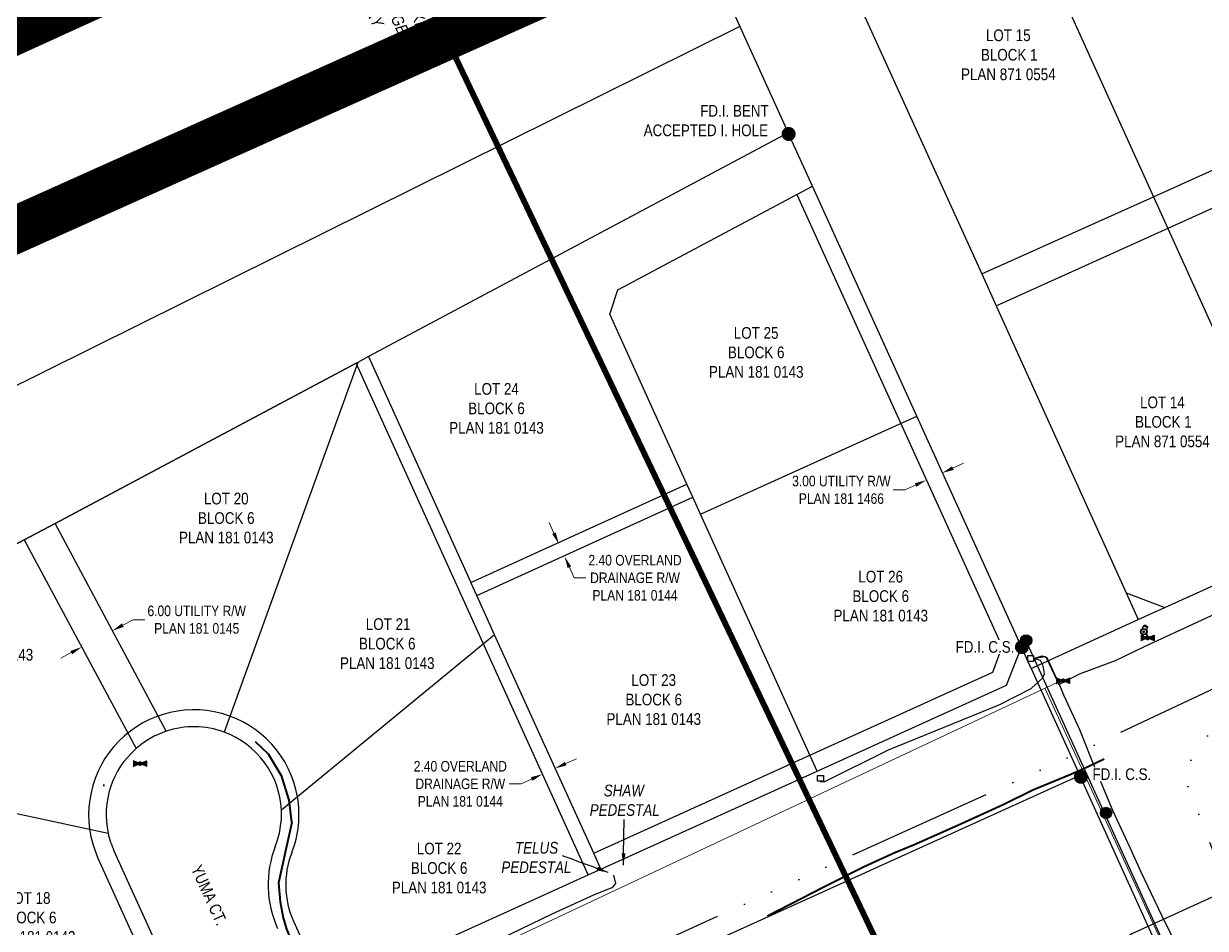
# Model space of a CAD drawing. Extents: x 312545 to 320442, y 5540407 to 5546054.
# Drawn here: x 316185 to 316387.1, y 5542010.3 to 5542165 of the extents above; entities that cross this region are included whole.
import ezdxf

# ---------------------------------------------------------------- set-up
doc = ezdxf.new("R2010")
doc.units = 0
doc.header["$LTSCALE"] = 5
doc.header["$PDSIZE"] = 0.5
for name, pattern in [('COOP2', [10, 5, -1, 0, -1, 0, -1, 0, -1, 0, -1]), ('DASHDOT', [25.4, 12.7, -6.35, 0, -6.35]), ('DASHDOT2', [12.7, 6.35, -3.175, 0, -3.175])]:
    doc.linetypes.add(name, pattern=pattern)
doc.layers.get('Defpoints').update_dxf_attribs({"color": 9})
for name, color, linetype in [('AS-POWER', 104, 'foc-POWER'), ('AS-POWER-EXISTING-PP-1000', 72, 'Continuous'), ('AS-ROADS', 254, 'Continuous'), ('AS-SYMBOL-1000', 7, 'Continuous'), ('AS-TELEPHONE', 224, 'foc-TEL'), ('AS-TELEPHONE-T-1000', 224, 'Continuous'), ('AS-WILDLIFE', 131, 'DASHDOT2'), ('AS-WILDLIFE-1000', 131, 'DASHDOT2'), ('F-RW', 190, 'Continuous'), ('L-MON-1000', 1, 'Continuous'), ('L-ROAD-T-1000', 7, 'Continuous'), ('L-TITLEDB', 4, 'Continuous'), ('L-TITLEDB-T-1000', 4, 'Continuous'), ('P-APEX RECON-URBAN', 30, 'COOP2')]:
    doc.layers.add(name, color=color, linetype=linetype)
doc.layers.add('AS-RECON EXISTING', color=151, linetype='DASHDOT', lineweight=40)
doc.layers.add('F-WS-T-1000', color=190, linetype='Continuous', lineweight=9)
doc.layers.add('AS-WATER PIPE', color=7, linetype='foc-WATER', lineweight=9, true_color=0x8ac4ff)
doc.styles.add('1.8', font='ARIALN.TTF', dxfattribs={"height": 1.8})
doc.styles.add('100L', font='ARIALN.TTF', dxfattribs={"height": 11})
doc.styles.add('175L', font='ARIALN.TTF', dxfattribs={"height": 10})
doc.styles.add('80L', font='ARIALN.TTF', dxfattribs={"height": 10})
doc.styles.add('foc-LtypeFont', font='ARIALN.TTF', dxfattribs={"height": 7.35})
doc.linetypes.add('foc-POWER', pattern='A,6,-1,["P",foc-LtypeFont,S=0.2,R=0,X=-0.625,Y=-0.75],-1.24,4', length=12.24)
doc.linetypes.add('foc-TEL', pattern='A,2,-1,["T",foc-LtypeFont,S=0.2,R=0,X=-0.425,Y=-0.75],-1.24,8', length=12.24)
doc.linetypes.add('foc-WATER', pattern='A,10,-1,["W",foc-LtypeFont,S=0.2,R=0,X=-0.425,Y=-0.75],-2', length=13)
doc.dimstyles.new('Compass 1 000', dxfattribs={"dimtxt": 1.8, "dimasz": 2, "dimexe": 0.2, "dimexo": 0.0625, "dimgap": 0.5, "dimtad": 0, "dimtih": 1, "dimtoh": 1, "dimzin": 0, "dimdsep": 46, "dimtxsty": '1.8', "dimcen": 0.1, "dimse1": 1, "dimse2": 1, "dimclrd": 256, "dimclrt": 256, "dimaunit": 1, "dimadec": 4, "dimazin": 0, "dimtfac": 0.06, "dimtofl": 0, "dimtmove": 0, "dimatfit": 0, "dimfxl": 0.2, "dimtolj": 1, "dimtzin": 0, "dimlwd": -1, "dimarcsym": 0})

# ---------------------------------------------------------------- blocks, each defined once
blk = doc.blocks.new('fdia')
at = {"color": 255, "const_width": 1}
blk.add_lwpolyline([(-0.5, 0, 1), (0.5, 0, 1)], format="xyb", close=True, dxfattribs=at)
blk = doc.blocks.new('Fdiaa')
blk.add_blockref('fdia', (0, 0))
blk = doc.blocks.new('fdib')
at = {"color": 1, "const_width": 1.6}
blk.add_lwpolyline([(-0.4, 0, 1), (0.4, 0, 1)], format="xyb", close=True, dxfattribs=at)
at = {"color": 1}
blk.add_circle((0, 0), 0.8, dxfattribs=at)
blk = doc.blocks.new('Fdibb')
blk.add_blockref('fdib', (0, 0))
blk = doc.blocks.new('fdicc')
for name in ['Fdibb', 'Fdiaa']:
    blk.add_blockref(name, (0, 0))
blk = doc.blocks.new('FDI')
blk.add_blockref('fdicc', (0, 0))
blk = doc.blocks.new('*D438')
at = {"layer": 'Defpoints', "color": 0, "transparency": 16777216}
for p in [(316200.21, 5542061.18), (316200.31, 5542061), (316195.04, 5542058.19)]:
    blk.add_point(p, dxfattribs=at)
at = {"layer": 'F-WS-T-1000', "transparency": 16777216}
for p, q in [((316201.98, 5542062.12), (316203.74, 5542063.06)), ((316203.74, 5542063.06), (316205.74, 5542063.06)), ((316193.18, 5542057.42), (316191.41, 5542056.48))]:
    blk.add_line(p, q, dxfattribs=at)
for points in [[(316201.82, 5542062.42), (316202.14, 5542061.83), (316200.21, 5542061.18)], [(316193.02, 5542057.72), (316193.34, 5542057.13), (316194.94, 5542058.37)]]:
    blk.add_solid(points, dxfattribs=at)
at = {"layer": 'F-WS-T-1000', "transparency": 16777216, "insert": (316214.62, 5542063.06), "char_height": 1.8, "attachment_point": 5, "style": '1.8'}
blk.add_mtext('\\A1;6.00 UTILITY R/W\\PPLAN 181 0145', dxfattribs=at)
blk = doc.blocks.new('*D440')
at = {"layer": 'Defpoints', "color": 0, "transparency": 16777216}
for p in [(316275.8, 5542037.82), (316273.62, 5542036.84), (316273.71, 5542036.63)]:
    blk.add_point(p, dxfattribs=at)
at = {"layer": 'F-WS-T-1000', "transparency": 16777216}
for p, q in [((316277.71, 5542038.45), (316279.53, 5542039.27)), ((316270.07, 5542034.98), (316268.07, 5542034.98)), ((316271.89, 5542035.81), (316270.07, 5542034.98))]:
    blk.add_line(p, q, dxfattribs=at)
for points in [[(316277.57, 5542038.75), (316277.85, 5542038.14), (316275.89, 5542037.62)], [(316271.75, 5542036.11), (316272.03, 5542035.5), (316273.71, 5542036.63)]]:
    blk.add_solid(points, dxfattribs=at)
at = {"layer": 'F-WS-T-1000', "transparency": 16777216, "insert": (316259.69, 5542034.98), "char_height": 1.8, "attachment_point": 5, "style": '1.8'}
blk.add_mtext('\\A1;2.40 OVERLAND\\PDRAINAGE R/W\\PPLAN 181 0144', dxfattribs=at)
blk = doc.blocks.new('*D441')
at = {"layer": 'Defpoints', "color": 0, "transparency": 16777216}
for p in [(316274.89, 5542075.3), (316277.52, 5542073.86), (316275.88, 5542073.11)]:
    blk.add_point(p, dxfattribs=at)
at = {"layer": 'F-WS-T-1000', "transparency": 16777216}
for p, q in [((316275.7, 5542077.86), (316274.87, 5542079.68)), ((316278.35, 5542072.04), (316279.18, 5542070.22)), ((316279.18, 5542070.22), (316281.18, 5542070.22))]:
    blk.add_line(p, q, dxfattribs=at)
for points in [[(316276, 5542078), (316275.4, 5542077.72), (316276.53, 5542076.04)], [(316278.65, 5542072.17), (316278.04, 5542071.9), (316277.52, 5542073.86)]]:
    blk.add_solid(points, dxfattribs=at)
at = {"layer": 'F-WS-T-1000', "transparency": 16777216, "insert": (316289.56, 5542070.22), "char_height": 1.8, "attachment_point": 5, "style": '1.8'}
blk.add_mtext('\\A1;2.40 OVERLAND\\PDRAINAGE R/W\\PPLAN 181 0144', dxfattribs=at)
blk = doc.blocks.new('*D442')
at = {"layer": 'Defpoints', "color": 0, "transparency": 16777216}
for p in [(316341.38, 5542089.71), (316338.65, 5542088.47), (316339.36, 5542086.92)]:
    blk.add_point(p, dxfattribs=at)
at = {"layer": 'F-WS-T-1000', "transparency": 16777216}
for p, q in [((316343.91, 5542088.98), (316345.73, 5542089.81)), ((316337.54, 5542086.09), (316335.72, 5542085.26)), ((316335.72, 5542085.26), (316333.72, 5542085.26))]:
    blk.add_line(p, q, dxfattribs=at)
for points in [[(316343.77, 5542089.29), (316344.05, 5542088.68), (316342.09, 5542088.15)], [(316337.4, 5542086.39), (316337.68, 5542085.79), (316339.36, 5542086.92)]]:
    blk.add_solid(points, dxfattribs=at)
at = {"layer": 'F-WS-T-1000', "transparency": 16777216, "insert": (316324.85, 5542085.26), "char_height": 1.8, "attachment_point": 5, "style": '1.8'}
blk.add_mtext('\\A1;3.00 UTILITY R/W\\PPLAN 181 1466', dxfattribs=at)
blk = doc.blocks.new('VALVE')
h = blk.add_hatch(color=255)
h.dxf.hatch_style = 1
edge = h.paths.add_edge_path()
edge.add_line((-0.33, 0.24), (-1.2, 0.59))
edge.add_line((-1.2, 0.59), (-1.2, -0.59))
edge.add_line((-1.2, -0.59), (-0.33, -0.24))
edge.add_arc((0, 0), 0.411, 215.8775, 324.1225)
edge.add_line((0.33, -0.24), (1.2, -0.59))
edge.add_line((1.2, -0.59), (1.2, 0.59))
edge.add_line((1.2, 0.59), (0.33, 0.24))
edge.add_arc((0, 0), 0.411, 35.8775, 144.1225)
at = {"color": 48}
for p, q in [((-1.1, 0.44), (-1.1, -0.44)), ((-0.29, 0.12), (-1.1, 0.44)), ((0.29, 0.12), (1.1, 0.44)), ((1.1, 0.44), (1.1, -0.44)), ((-1.1, -0.44), (-0.29, -0.12)), ((1.1, -0.44), (0.29, -0.12))]:
    blk.add_line(p, q, dxfattribs=at)
for radius in [0.311, 0.11]:
    blk.add_circle((0, 0), radius, dxfattribs=at)
blk = doc.blocks.new('Hydrant')
for points in [[(-2.9, 4.6), (0.4, 10.5), (0.6, 10.7), (0.8, 10.8), (1, 10.9), (1.3, 11), (1.6, 11), (1.9, 11), (2.3, 11), (2.6, 10.9), (2.9, 10.9), (3.3, 10.7), (3.6, 10.6), (4, 10.4), (4.4, 10.2), (4.8, 9.9), (5.2, 9.7), (5.5, 9.4), (5.8, 9.1), (6.1, 8.7), (6.3, 8.4), (6.4, 8.1), (6.5, 7.8), (6.6, 7.6), (6.6, 7.3), (6.5, 7), (4.4, 3.3)], [(-0.5, 8.9), (-0.3, 9.1), (-0.2, 9.2), (0, 9.3), (0.1, 9.3), (0.2, 9.4), (0.4, 9.4), (0.5, 9.4), (0.7, 9.5), (0.8, 9.5), (1, 9.5), (1.1, 9.4), (1.3, 9.4), (1.5, 9.4), (1.6, 9.4), (1.8, 9.3), (2, 9.3), (2.1, 9.2), (2.3, 9.2), (2.5, 9.1), (2.7, 9), (2.9, 8.9), (3.1, 8.9), (3.2, 8.7), (3.4, 8.6), (3.6, 8.5), (3.8, 8.4), (4, 8.3), (4.2, 8.1), (4.4, 8), (4.6, 7.8), (4.7, 7.7), (4.9, 7.5), (5, 7.4), (5.1, 7.2), (5.3, 7), (5.4, 6.9), (5.4, 6.7), (5.5, 6.6), (5.6, 6.4), (5.6, 6.3), (5.7, 6.2), (5.7, 6), (5.7, 5.9), (5.7, 5.7), (5.6, 5.5), (5.6, 5.4)], [(5.6, 5.5), (5.7, 5.8), (5.7, 5.9), (5.8, 6.1), (5.7, 6.3), (5.7, 6.4), (5.7, 6.5), (5.6, 6.7), (5.5, 6.8), (5.5, 7), (5.4, 7.1), (5.2, 7.3), (5.1, 7.4), (5, 7.6), (4.8, 7.8), (4.7, 7.9), (4.5, 8.1), (4.3, 8.2), (4.1, 8.4), (4, 8.5), (3.8, 8.6), (3.6, 8.7), (3.4, 8.9), (3.2, 9), (3, 9.1), (2.8, 9.1), (2.6, 9.2), (2.4, 9.3), (2.2, 9.3), (2.1, 9.4), (1.9, 9.4), (1.7, 9.5), (1.6, 9.5), (1.4, 9.5), (1.3, 9.6), (1.1, 9.6), (0.9, 9.6), (0.8, 9.6), (0.6, 9.6), (0.5, 9.5), (0.3, 9.5), (0.2, 9.5), (0.1, 9.4), (-0.1, 9.4), (-0.2, 9.2), (-0.3, 9.1), (-0.4, 9)], [(-2.9, -4.6), (0.4, -10.5), (0.6, -10.7), (0.8, -10.8), (1, -10.9), (1.3, -11), (1.6, -11), (1.9, -11), (2.3, -11), (2.6, -10.9), (2.9, -10.9), (3.3, -10.7), (3.6, -10.6), (4, -10.4), (4.4, -10.2), (4.8, -9.9), (5.2, -9.7), (5.5, -9.4), (5.8, -9.1), (6.1, -8.7), (6.3, -8.4), (6.4, -8.1), (6.5, -7.8), (6.6, -7.6), (6.6, -7.3), (6.5, -7), (4.4, -3.3)], [(-0.5, -8.9), (-0.3, -9.1), (-0.2, -9.2), (0, -9.3), (0.1, -9.3), (0.2, -9.4), (0.4, -9.4), (0.5, -9.4), (0.7, -9.5), (0.8, -9.5), (1, -9.5), (1.1, -9.4), (1.3, -9.4), (1.5, -9.4), (1.6, -9.4), (1.8, -9.3), (2, -9.3), (2.1, -9.2), (2.3, -9.2), (2.5, -9.1), (2.7, -9), (2.9, -8.9), (3.1, -8.9), (3.2, -8.7), (3.4, -8.6), (3.6, -8.5), (3.8, -8.4), (4, -8.3), (4.2, -8.1), (4.4, -8), (4.6, -7.8), (4.7, -7.7), (4.9, -7.5), (5, -7.4), (5.1, -7.2), (5.3, -7), (5.4, -6.9), (5.4, -6.7), (5.5, -6.6), (5.6, -6.4), (5.6, -6.3), (5.7, -6.2), (5.7, -6), (5.7, -5.9), (5.7, -5.7), (5.6, -5.5), (5.6, -5.4)], [(5.6, -5.5), (5.7, -5.8), (5.7, -5.9), (5.8, -6.1), (5.7, -6.3), (5.7, -6.4), (5.7, -6.5), (5.6, -6.7), (5.5, -6.8), (5.5, -7), (5.4, -7.1), (5.2, -7.3), (5.1, -7.4), (5, -7.6), (4.8, -7.8), (4.7, -7.9), (4.5, -8.1), (4.3, -8.2), (4.1, -8.4), (4, -8.5), (3.8, -8.6), (3.6, -8.7), (3.4, -8.9), (3.2, -9), (3, -9.1), (2.8, -9.1), (2.6, -9.2), (2.4, -9.3), (2.2, -9.3), (2.1, -9.4), (1.9, -9.4), (1.7, -9.5), (1.6, -9.5), (1.4, -9.5), (1.3, -9.6), (1.1, -9.6), (0.9, -9.6), (0.8, -9.6), (0.6, -9.6), (0.5, -9.5), (0.3, -9.5), (0.2, -9.5), (0.1, -9.4), (-0.1, -9.4), (-0.2, -9.2), (-0.3, -9.1), (-0.4, -9)]]:
    blk.add_lwpolyline(points)
for points in [[(-0.2, -1.2), (-0.2, -1.1, -0.174095), (-0.9, -0.7), (-1, -0.7, -0.150437), (-1.2, 0), (-1, -0.2), (-0.9, 0, 0.150437), (-0.8, -0.5), (-0.8, -0.6, 0.168265), (-0.2, -1), (-0.2, -0.9), (0, -1)], [(-0.1, -0.6), (-0.6, -0.1, -0.414213), (-0.6, 0.1), (-0.1, 0.6, -0.414214), (0.1, 0.6), (0.6, 0.1, -0.414213), (0.6, -0.1), (0.1, -0.6, -0.414214)]]:
    blk.add_lwpolyline(points, format="xyb", close=True)
blk.add_lwpolyline([(4.7, -2.9), (4.7, -3, 0.286746), (4.7, 3), (4.7, 2.9)], format="xyb")
for radius in [5.5, 4.7, 1.3, 0.8]:
    blk.add_circle((0, 0), radius)
blk = doc.blocks.new('POWERPOLE')
h = blk.add_hatch(color=255)
edge = h.paths.add_edge_path()
edge.add_arc((0, 0), 0.96, 0, 360)
at = {"linetype": 'Continuous'}
for p, q in [((0.68, -0.68), (-0.68, 0.68)), ((-0.68, -0.68), (0.68, 0.68))]:
    blk.add_line(p, q, dxfattribs=at)
blk.add_circle((0, 0), 0.96, dxfattribs=at)

msp = doc.modelspace()

# ---------------------------------------------------------------- linework, layer by layer
at = {"layer": 'AS-POWER', "flags": 128}
msp.add_lwpolyline([(316409.867, 5541943.053), (316383.287, 5542000.432), (316356.366, 5542059.571)], dxfattribs=at)
at = {"layer": 'AS-RECON EXISTING', "flags": 128}
msp.add_lwpolyline([(316312.228, 5542012.428), (316321.754, 5542017.321), (316328.746, 5542020.846), (316333.97, 5542023.232), (316337.187, 5542024.532), (316344.746, 5542027.934), (316352.535, 5542031.424), (316357.598, 5542033.962), (316364.093, 5542036.647), (316367.177, 5542038.004), (316375.816, 5542042.199), (316383.6, 5542045.892), (316386.33, 5542047.046), (316389.053, 5542048.254), (316397.071, 5542052.437), (316404.605, 5542055.486), (316414.622, 5542059.776), (316424.496, 5542064.232), (316434.075, 5542068.555), (316441.024, 5542071.733), (316447.829, 5542074.702), (316454.328, 5542077.582), (316465.726, 5542082.611), (316475.679, 5542087.457), (316485.896, 5542092.546), (316490.226, 5542094.479), (316496.43, 5542096.112), (316500.396, 5542096.593), (316506.029, 5542095.504), (316511.189, 5542093.774), (316516.949, 5542090.819), (316519.836, 5542088.574), (316521.745, 5542087.576), (316523.503, 5542085.432), (316525.591, 5542082.409), (316528.348, 5542077.725), (316530.742, 5542073.314), (316533.011, 5542067.984), (316536.661, 5542059.237), (316541.949, 5542047.81), (316546.708, 5542038.039), (316546.986, 5542037.31)], dxfattribs=at)
at = {"layer": 'AS-ROADS', "flags": 128}
for points, const_width in [([(317337.576, 5542647.311), (316148.771, 5542114.093), (316087.4, 5542085.82), (316039.761, 5542064.832), (315995.766, 5542046.694), (315959.192, 5542034.446), (315930.943, 5542025.67), (315898.665, 5542017.314), (315866.191, 5542009.541), (315812.615, 5542000.768), (315788.9, 5541997.396)], 8), ([(315788.9, 5542058.006), (315789.802, 5542057.994), (315824.597, 5542059.151), (315851.902, 5542061.37), (315889.448, 5542066.861), (315924.246, 5542072.657), (315978.666, 5542085.188), (316007.361, 5542093.12), (316040.328, 5542103.187), (316083.366, 5542120.575), (316148.771, 5542150.037), (316237.807, 5542190.633), (316275.806, 5542207.789), (316313.368, 5542224.856), (316349.954, 5542241.418), (316387.976, 5542258.669), (316425.097, 5542275.44), (316463.504, 5542292.89), (316501.863, 5542310.3), (316539.183, 5542327.273), (316576.429, 5542344.137), (316614.203, 5542361.169)], 12)]:
    msp.add_lwpolyline(points, dxfattribs=dict(at, const_width=const_width))
at = {"layer": 'AS-TELEPHONE', "flags": 128}
for points in [[(316321.237, 5542035.337), (316322.018, 5542035.369), (316332.877, 5542040.814), (316351.955, 5542048.581), (316357.285, 5542051.278), (316359.216, 5542053.051), (316359.6, 5542053.787), (316359.34, 5542055.18), (316358.87, 5542056.066), (316357.7, 5542056.445), (316359.676, 5542056.753), (316359.952, 5542056.367), (316362.05, 5542051.998), (316365.729, 5542053.875), (316371.696, 5542056.066), (316376.69, 5542058.482), (316386.52, 5542063.014), (316398.855, 5542068.755), (316410.994, 5542074.542), (316420.965, 5542079.133), (316429.354, 5542082.838), (316436.752, 5542085.477), (316435.06, 5542089.045)], [(316357.7, 5542056.445), (316359.152, 5542056.898), (316359.644, 5542056.768), (316359.965, 5542056.591), (316362.158, 5542051.871), (316362.832, 5542050.194), (316365.584, 5542044.257), (316367.875, 5542038.43), (316371.224, 5542030.501), (316374.148, 5542024.088), (316376.057, 5542019.943), (316379.582, 5542012.545), (316381.099, 5542009.363), (316383.771, 5542003.35), (316388.822, 5541991.93), (316393.195, 5541982.52), (316395.001, 5541978.58), (316399.157, 5541969.769), (316401.932, 5541963.527), (316404.723, 5541957.921), (316410.638, 5541944.574), (316414.035, 5541937.047), (316417.633, 5541927.893), (316419.248, 5541923.797), (316423.122, 5541915.603), (316425.119, 5541911.389), (316427.103, 5541906.369), (316430.309, 5541899.72), (316434.695, 5541889.426), (316438.506, 5541880.397), (316441.716, 5541872.868), (316444.207, 5541867.248), (316446.169, 5541862.688), (316448.208, 5541858.52), (316447.402, 5541858.023), (316449.484, 5541858.344), (316452.964, 5541858.644), (316457.492, 5541858.641), (316462.677, 5541858.243), (316468.543, 5541857.474), (316473.069, 5541857.536), (316475.964, 5541858.016), (316478.736, 5541858.964), (316483.156, 5541860.51), (316488.91, 5541862.713), (316498.072, 5541866.889), (316502.942, 5541869.318), (316501.954, 5541871.287), (316501.976, 5541871.273)]]:
    msp.add_lwpolyline(points, dxfattribs=at)
for points in [[(316357.719, 5542056.931), (316357.719, 5542055.931), (316356.719, 5542055.931), (316356.719, 5542056.931)], [(316321.772, 5542036.415), (316321.772, 5542035.415), (316320.772, 5542035.415), (316320.772, 5542036.415)]]:
    msp.add_lwpolyline(points, close=True, dxfattribs=at)
at = {"layer": 'AS-WATER PIPE', "flags": 128}
msp.add_lwpolyline([(316359.677, 5542051.257), (316402.22, 5541958.78), (316416.422, 5541926.156), (316452.58, 5541844.87)], dxfattribs=at)
at = {"layer": 'AS-WILDLIFE', "const_width": 1, "flags": 128}
msp.add_lwpolyline([(316226.368, 5542227.49), (316556.556, 5541534.214), (316360.802, 5540555.104), (316516.816, 5540555.115), (316516.814, 5540580.109), (316541.808, 5540580.11), (316541.816, 5540455.547)], dxfattribs=at)
at = {"layer": 'F-RW', "flags": 128}
for points in [[(316351.318, 5542116.731), (316433.82, 5542154.013)], [(316317.232, 5542135.753), (316352.354, 5542058.4)], [(316281.545, 5542019.399), (316241.857, 5542106.914)], [(316262.498, 5542067.224), (316299.44, 5542084.024)], [(316209.4, 5542043.991), (316190.435, 5542079.518)], [(316350.733, 5542054.081), (316352.354, 5542058.4)], [(316282.495, 5542023.111), (316350.733, 5542054.081)], [(316197.724, 5542022.3), (316210.148, 5541994.935)], [(316231.175, 5542011.504), (316233.819, 5542005.68)]]:
    msp.add_lwpolyline(points, dxfattribs=at)
for points in [[(316230.867, 5542023.175, 0.1362886), (316231.853, 5542032.751)], [(316230.867, 5542023.175, 0.2027286), (316231.175, 5542011.504)]]:
    msp.add_lwpolyline(points, format="xyb", dxfattribs=at)
at = {"layer": 'L-TITLEDB', "flags": 128}
for points in [[(316351.484, 5542194.356), (316378.209, 5542135.385)], [(316324.175, 5542176.468), (316348.84, 5542122.196)], [(316324.175, 5542176.468), (316348.84, 5542122.196)], [(316303.79, 5542172.711), (316307.5, 5542164.524)], [(316307.5, 5542164.524), (316315.758, 5542146.306)], [(316378.209, 5542135.385), (316407.565, 5542148.664)], [(316315.758, 5542146.306), (316243.979, 5542108.044)], [(316315.758, 5542146.306), (316243.979, 5542108.044)], [(316319.913, 5542137.179), (316315.758, 5542146.306)], [(316319.913, 5542137.179), (316315.758, 5542146.306)], [(316317.232, 5542135.753), (316319.913, 5542137.179)], [(316337.72, 5542097.884), (316319.913, 5542137.179)], [(316337.72, 5542097.884), (316319.913, 5542137.179)], [(316286.644, 5542119.463), (316317.232, 5542135.753)], [(316348.84, 5542122.196), (316378.209, 5542135.385)], [(316378.209, 5542135.385), (316404.945, 5542076.395)], [(316348.84, 5542122.196), (316351.318, 5542116.731)], [(316348.84, 5542122.196), (316351.318, 5542116.731)], [(316285.25, 5542115.314), (316286.644, 5542119.463)], [(316351.318, 5542116.731), (316373.529, 5542067.634)], [(316351.318, 5542116.731), (316373.529, 5542067.634)], [(316298.448, 5542086.209), (316285.25, 5542115.314)], [(316243.979, 5542108.044), (316242.154, 5542107.072)], [(316243.979, 5542108.044), (316242.154, 5542107.072)], [(316243.979, 5542108.044), (316261.506, 5542069.411)], [(316241.857, 5542106.914), (316190.435, 5542079.518)], [(316190.435, 5542079.518), (316241.857, 5542106.914)], [(316242.154, 5542107.072), (316219.293, 5542043.834)], [(316242.154, 5542107.072), (316241.857, 5542106.914)], [(316241.857, 5542106.914), (316242.154, 5542107.072)], [(316300.763, 5542081.105), (316337.72, 5542097.884)], [(316355.562, 5542058.55), (316337.72, 5542097.884)], [(316355.562, 5542058.55), (316337.72, 5542097.884)], [(316261.506, 5542069.411), (316298.448, 5542086.209)], [(316299.44, 5542084.024), (316298.448, 5542086.209)], [(316300.763, 5542081.105), (316299.44, 5542084.024)], [(316190.435, 5542079.518), (316185.142, 5542076.698)], [(316185.142, 5542076.698), (316190.435, 5542079.518)], [(316320.704, 5542037.165), (316300.763, 5542081.105)], [(316185.142, 5542076.698), (316147.176, 5542056.46)], [(316147.176, 5542056.46), (316185.142, 5542076.698)], [(316185.142, 5542076.698), (316204.244, 5542041.001)], [(316380.147, 5542065.144), (316404.945, 5542076.395)], [(316380.147, 5542065.144), (316404.945, 5542076.395)], [(316262.498, 5542067.224), (316261.506, 5542069.411)], [(316265.534, 5542060.474), (316262.498, 5542067.224)], [(316373.529, 5542067.634), (316375.593, 5542063.081)], [(316373.529, 5542067.634), (316380.147, 5542065.144)], [(316375.593, 5542063.081), (316380.147, 5542065.144)], [(316357.297, 5542054.731), (316375.593, 5542063.081)], [(316265.534, 5542060.474), (316231.853, 5542032.751)], [(316282.495, 5542023.111), (316265.534, 5542060.474)], [(316353.105, 5542051.863), (316355.687, 5542058.557)], [(316353.105, 5542051.863), (316355.687, 5542058.557)], [(316357.297, 5542054.731), (316355.562, 5542058.55)], [(316357.297, 5542054.731), (316365.609, 5542036.389)], [(316320.704, 5542037.165), (316353.105, 5542051.863)], [(316320.704, 5542037.165), (316353.105, 5542051.863)], [(316283.731, 5542020.391), (316320.704, 5542037.165)], [(316283.731, 5542020.391), (316320.704, 5542037.165)], [(316156.504, 5542035.789), (316199.477, 5542026.564)], [(316365.609, 5542036.389), (316298.985, 5542006.198)], [(316365.609, 5542036.389), (316298.985, 5542006.198)], [(316386.875, 5541989.477), (316365.609, 5542036.389)], [(316231.853, 5542032.751), (316229.103, 5542030.488)], [(316283.731, 5542020.391), (316282.495, 5542023.111)], [(316243.396, 5542002.084), (316281.545, 5542019.399)], [(316243.396, 5542002.084), (316281.545, 5542019.399)], [(316281.545, 5542019.399), (316283.731, 5542020.391)], [(316281.545, 5542019.399), (316283.731, 5542020.391)]]:
    msp.add_lwpolyline(points, dxfattribs=at)
for points in [[(316209.4, 5542043.991, 0.1003878), (316204.244, 5542041.001)], [(316219.293, 5542043.834, 0.1697229), (316209.4, 5542043.991)], [(316229.103, 5542030.488, 0.301254), (316219.293, 5542043.834)], [(316204.244, 5542041.001, 0.2726283), (316199.477, 5542026.564)], [(316228.062, 5542024.291, 0.1059638), (316229.103, 5542030.488)], [(316199.477, 5542026.564, 0.0529958), (316200.469, 5542023.554)], [(316228.062, 5542024.291, 0.2029827), (316228.459, 5542010.266)]]:
    msp.add_lwpolyline(points, format="xyb", dxfattribs=at)
at = {"layer": 'P-APEX RECON-URBAN', "color": 200, "flags": 128}
for points in [[(316576.069, 5542301.944), (316548.035, 5542290.81), (316404.2, 5542226.013), (316467.209, 5542087.107), (316454.58, 5542082.228), (316440.686, 5542076.075), (316426.317, 5542068.551), (316395.202, 5542054.419), (316383.155, 5542036.959), (316392.137, 5542013.933), (316394.957, 5542007.648), (316402.786, 5541993.653), (316458.852, 5541869.784)], [(316395.202, 5542054.419), (316364.161, 5542039.773), (316278.247, 5542000.761), (316279.906, 5541997.104), (316275.689, 5541995.189)], [(316391.002, 5542016.843), (316374.484, 5542009.349), (316342.718, 5541987.741)]]:
    msp.add_lwpolyline(points, dxfattribs=at)

# ---------------------------------------------------------------- block references
at = {"layer": 'AS-POWER-EXISTING-PP-1000', "color": 6, "xscale": 0.9996840038851079, "yscale": 0.9996840038851079, "zscale": 0.9996840038851079}
msp.add_blockref('POWERPOLE', (316356.441, 5542059.51), dxfattribs=at)
at = {"layer": 'AS-POWER-EXISTING-PP-1000', "xscale": 0.9999399229901023, "yscale": 0.9999399229901023, "zscale": 0.9999399229901023}
msp.add_blockref('POWERPOLE', (316370.106, 5542030.019), dxfattribs=at)
at = {"layer": 'AS-SYMBOL-1000'}
for name, p, xscale, yscale, zscale in [('Hydrant', (316376.554, 5542061.01, 738.576), 0.09996840038851107, 0.09996840038851107, 0.09996840038851107), ('VALVE', (316204.945, 5542038.45), 0.9996840038851079, 0.9996840038851079, 0.9996840038851079)]:
    msp.add_blockref(name, p, dxfattribs=dict(at, xscale=xscale, yscale=yscale, zscale=zscale))
at = {"layer": 'AS-SYMBOL-1000', "color": 6, "xscale": 0.9996840038851079, "yscale": 0.9996840038851079, "zscale": 0.9996840038851079}
for p in [(316377.214, 5542059.94, 738.515), (316362.759, 5542052.612, 738.497)]:
    msp.add_blockref('VALVE', p, dxfattribs=at)
at = {"layer": 'L-MON-1000'}
for p in [(316315.827, 5542146.123), (316355.718, 5542058.387), (316365.797, 5542036.204)]:
    msp.add_blockref('FDI', p, dxfattribs=at)

# ---------------------------------------------------------------- texts
at = {"layer": 'AS-TELEPHONE-T-1000', "char_height": 1.99937, "attachment_point": 1, "style": '80L'}
for s, insert in [('\\pi0.66867;{\\fArial Narrow|b0|i1|c0|p34;SHAW\\P\\pi-1.733;PEDESTAL}', (316283.55, 5542034.839)), ('\\pi0.60185;{\\fArial Narrow|b0|i1|c0|p34;TELUS\\P\\pi-1.733;PEDESTAL}', (316268.437, 5542025.047))]:
    msp.add_mtext_dynamic_manual_height_columns(s, width=8.31332, gutter_width=10, heights=[0], dxfattribs=dict(at, insert=insert))
at = {"layer": 'AS-WILDLIFE-1000', "insert": (316245.542, 5542182.922), "char_height": 1.99888, "attachment_point": 1, "rotation": 295.46718, "style": '100L'}
msp.add_mtext_dynamic_manual_height_columns('\\pi0.091122;{\\fArial Narrow|b0|i1|c0|p34;SENSITIVE SNAKE\\P\\pi0.91876;SPECIES RANGE\\P\\pi3.6812;BOUNDARY}', width=20.4806, gutter_width=55, heights=[0], dxfattribs=at)
at = {"layer": 'L-TITLEDB-T-1000', "attachment_point": 1}
for s, width, gutter_width, insert, char_height, style in [('\\pi4.3494;LOT 15\\P\\pi3.4986;BLOCK 1\\P\\pi0.095961;PLAN 871 0554', 16.08412, 10, (316345.208, 5542164.007), 2.00051, '80L'), ('\\pi4.349;LOT 25\\P\\pi3.3411;BLOCK 6\\P\\pi0.095918;PLAN 181 0143', 16.07904, 100, (316302.103, 5542113.109), 1.99937, '175L'), ('\\pi4.3579;LOT 24\\P\\pi3.3411;BLOCK 6\\P\\pi0.095918;PLAN 181 0143', 16.07904, 100, (316257.699, 5542103.535), 1.99937, '175L'), ('\\pi4.3583;LOT 14\\P\\pi3.4986;BLOCK 1\\P\\pi0.095961;PLAN 871 0554', 16.08412, 10, (316371.56, 5542101.229), 2.00051, '80L'), ('\\pi4.3579;LOT 20\\P\\pi3.3411;BLOCK 6\\P\\pi0.095918;PLAN 181 0143', 16.07904, 100, (316211.495, 5542084.777), 1.99937, '175L'), ('\\pi4.3558;LOT 26\\P\\pi3.3411;BLOCK 6\\P\\pi0.095918;PLAN 181 0143', 16.07904, 100, (316323.396, 5542071.423), 1.99937, '175L'), ('\\pi4.3531;LOT 19\\P\\pi3.3411;BLOCK 6\\P\\pi0.095918;PLAN 181 0143', 16.07904, 100, (316170.397, 5542064.73), 1.99937, '175L'), ('\\pi4.5133;LOT 21\\P\\pi3.3411;BLOCK 6\\P\\pi0.095918;PLAN 181 0143', 16.07904, 100, (316239.019, 5542063.298), 1.99937, '175L'), ('\\pi4.3558;LOT 23\\P\\pi3.3411;BLOCK 6\\P\\pi0.095918;PLAN 181 0143', 16.07904, 100, (316284.583, 5542053.736), 1.99937, '175L'), ('\\pi4.362;LOT 22\\P\\pi3.3411;BLOCK 6\\P\\pi0.095918;PLAN 181 0143', 16.07904, 100, (316247.891, 5542024.921), 1.99937, '175L'), ('\\pi4.3531;LOT 18\\P\\pi3.3411;BLOCK 6\\P\\pi0.095918;PLAN 181 0143', 16.07904, 100, (316177.625, 5542016.456), 1.99937, '175L')]:
    msp.add_mtext_dynamic_manual_height_columns(s, width=width, gutter_width=gutter_width, heights=[0], dxfattribs=dict(at, insert=insert, char_height=char_height, style=style))

# ---------------------------------------------------------------- dimensions: what is measured, and where the dimension line sits
at = {"layer": 'F-WS-T-1000', "color": 2}
for p1, p2, distance, text, picture, middle in [((316341.381, 5542089.713), (316338.653, 5542088.475), 1.712, '3.00 UTILITY R/W\\PPLAN 181 1466', '*D442', (316324.847, 5542085.263)), ((316274.888, 5542075.295), (316275.881, 5542073.111), 1.801, '2.40 OVERLAND\\PDRAINAGE R/W\\PPLAN 181 0144', '*D441', (316289.555, 5542070.215)), ((316195.037, 5542058.189), (316200.308, 5542061.002), 0.2, '6.00 UTILITY R/W\\PPLAN 181 0145', '*D438', (316214.619, 5542063.063)), ((316275.799, 5542037.823), (316273.621, 5542036.836), 0.223, '2.40 OVERLAND\\PDRAINAGE R/W\\PPLAN 181 0144', '*D440', (316259.691, 5542034.98))]:
    dim = msp.add_aligned_dim(p1=p1, p2=p2, distance=distance, text=text, dimstyle='Compass 1 000', dxfattribs=at)
    dim.commit()
    dim.dimension.update_dxf_attribs({"geometry": picture, "text_midpoint": middle})

# ---------------------------------------------------------------- leaders
at = {"layer": 'AS-TELEPHONE-T-1000', "path_type": 1}
for points in [[(316287.567, 5542021.091), (316287.711, 5542028.9)], [(316284.986, 5542019.815), (316277.148, 5542022.684)]]:
    msp.add_leader(points, dimstyle='Compass 1 000', override={"dimgap": 0.5, "dimtad": 0}, dxfattribs=at)

# ---------------------------------------------------------------- next in the draw order: texts
at = {"layer": 'L-MON-1000', "char_height": 2, "attachment_point": 1, "style": '175L', "bg_fill": 3, "box_fill_scale": 1.1, "bg_fill_color": 256, "bg_fill_transparency": 0}
for insert in [(316344.371, 5542059.406), (316367.775, 5542037.635)]:
    msp.add_mtext_dynamic_manual_height_columns('FD.I. C.S.', width=9.88085, gutter_width=50, heights=[0], dxfattribs=dict(at, insert=insert))
at = {"layer": 'L-ROAD-T-1000', "insert": (316215.405, 5542021.327), "char_height": 1.9989, "attachment_point": 1, "rotation": 294.39666, "style": '175L', "bg_fill": 3, "box_fill_scale": 1.1, "bg_fill_color": 256, "bg_fill_transparency": 0}
msp.add_mtext_dynamic_manual_height_columns('YUMA CT.', width=10.76297, gutter_width=100, heights=[0], dxfattribs=at)

# ---------------------------------------------------------------- next in the draw order: linework, layer by layer
at = {"layer": 'AS-RECON EXISTING', "flags": 128}
msp.add_lwpolyline([(316126.961, 5541951.154), (316128.043, 5541953.736), (316128.839, 5541956.135), (316129.096, 5541958.708), (316127.646, 5541961.684), (316124.642, 5541964.936), (316121.57, 5541967.749), (316118.034, 5541970.655), (316114.896, 5541973.731), (316112.385, 5541977.644), (316110.787, 5541982.788), (316111.634, 5541987.857), (316113.824, 5541992.961), (316117.391, 5541996.736), (316121.721, 5541999.355), (316126.059, 5542000.496), (316130.792, 5542000.285), (316134.595, 5541998.7), (316138.214, 5541996.515), (316140.749, 5541993.466), (316142.427, 5541990.034), (316143.837, 5541986.155), (316144.855, 5541982.369), (316146.287, 5541977.94), (316148.086, 5541972.747), (316149.667, 5541969.978), (316151.178, 5541967.959), (316152.518, 5541966.891), (316153.963, 5541966.178), (316155.222, 5541965.565), (316156.475, 5541965.364), (316157.524, 5541965.264), (316159.158, 5541965.396), (316159.163, 5541965.49), (316160.431, 5541965.841), (316171.253, 5541970.855), (316181.326, 5541975.593), (316189.69, 5541979.362), (316195.026, 5541981.895), (316201.022, 5541984.324), (316204.785, 5541986.088), (316208.254, 5541988.238), (316209.26, 5541989.413), (316210.206, 5541990.746), (316210.853, 5541992.293), (316211.367, 5541993.843), (316211.175, 5541995.66), (316210.389, 5541997.828), (316208.2, 5542002.738), (316205.936, 5542007.544), (316203.458, 5542012.901), (316200.632, 5542019.282), (316198.172, 5542024.787), (316197.774, 5542026.441), (316197.726, 5542028.179), (316197.995, 5542032.209), (316199.279, 5542036.628), (316203.008, 5542041.695), (316206.281, 5542043.878), (316211.714, 5542046.038), (316216.356, 5542045.862), (316220.959, 5542044.77), (316224.2, 5542042.666), (316226.83, 5542040.094), (316229.059, 5542036.437), (316230.396, 5542032.182), (316230.8, 5542028.421), (316230.885, 5542028.354), (316229.98, 5542024.295), (316228.632, 5542018.032), (316228.891, 5542014.789), (316229.414, 5542012.043), (316229.983, 5542010.152), (316230.735, 5542008.358), (316231.858, 5542005.475)], dxfattribs=at)
at = {"layer": 'AS-TELEPHONE', "flags": 128}
msp.add_lwpolyline([(316285.874, 5542019.337), (316286.238, 5542017.949), (316285.572, 5542017.217), (316282.583, 5542015.995), (316275.346, 5542012.711), (316264.715, 5542007.568), (316254.631, 5542002.911), (316248.955, 5542000.619), (316242.391, 5541997.512), (316238.789, 5541996.271), (316237.116, 5541995.259), (316231.931, 5541992.581), (316227.199, 5541990.413), (316218.477, 5541986.342), (316198.073, 5541977.759), (316196.693, 5541977.059)], dxfattribs=at)
at = {"layer": 'AS-WATER PIPE', "flags": 128}
msp.add_lwpolyline([(315921.712, 5541908.244), (315921.934, 5541901.188), (315922.274, 5541900.449), (315941.781, 5541858.743), (315955.43, 5541865.141), (315955.43, 5541865.101), (315994.387, 5541882.83), (316050.43, 5541908.081), (316111.811, 5541936.674), (316145.437, 5541951.485), (316225.846, 5541988.429), (316362.727, 5542052.792)], dxfattribs=at)
at = {"layer": 'F-RW', "flags": 128}
msp.add_lwpolyline([(316231.853, 5542032.751, 1.1335147), (316197.724, 5542022.3)], format="xyb", dxfattribs=at)
at = {"layer": 'L-TITLEDB', "flags": 128}
for points in [[(316307.5, 5542164.524), (315919.469, 5541971.895)], [(316200.469, 5542023.554), (316213.38, 5541995.053)]]:
    msp.add_lwpolyline(points, dxfattribs=at)

# ---------------------------------------------------------------- next in the draw order: texts
at = {"layer": 'L-MON-1000', "insert": (316291.027, 5542151.086), "char_height": 2, "attachment_point": 1, "style": '175L', "bg_fill": 3, "box_fill_scale": 1.1, "bg_fill_color": 256, "bg_fill_transparency": 0}
msp.add_mtext_dynamic_manual_height_columns('\\pi9.6803;FD.I. BENT\\P\\pi0.02;ACCEPTED I. HOLE', width=21.15643, gutter_width=50, heights=[0], dxfattribs=at)

doc.saveas('drawing.dxf')
